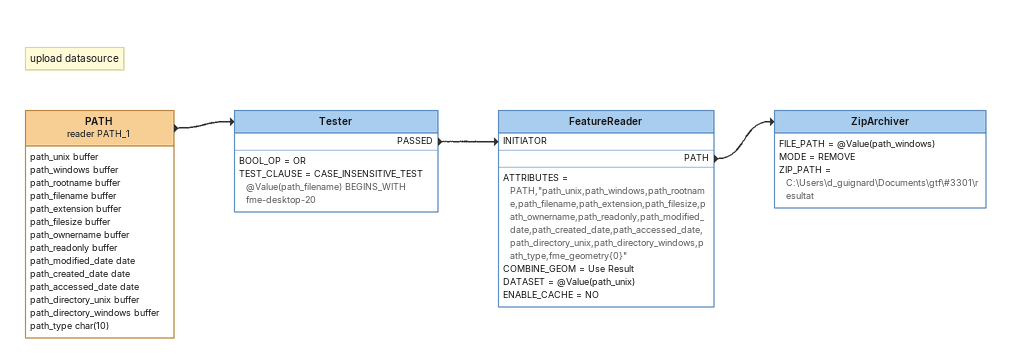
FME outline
Note: upload datasource
PATH (reader PATH_1)
    attributes: path_unix buffer, path_windows buffer, path_rootname buffer, path_filename buffer, path_extension buffer, path_filesize buffer, path_ownername buffer, path_readonly buffer, path_modified_date date, path_created_date date, path_accessed_date date, path_directory_unix buffer, path_directory_windows buffer, path_type char(10)
    -> Tester
Tester
    BOOL_OP = OR
    TEST_CLAUSE = CASE_INSENSITIVE_TEST @Value(path_filename) BEGINS_WITH fme-desktop-20
    PASSED -> FeatureReader [INITIATOR]
FeatureReader
    ATTRIBUTES = PATH,"path_unix,path_windows,path_rootname,path_filename,path_extension,path_filesize,path_ownername,path_readonly,path_modified_date,path_created_date,path_accessed_date,path_directory_unix,path_directory_windows,path_type,fme_geometry{0}"
    COMBINE_GEOM = Use Result
    DATASET = @Value(path_unix)
    ENABLE_CACHE = NO
    PATH -> ZipArchiver
ZipArchiver
    FILE_PATH = @Value(path_windows)
    MODE = REMOVE
    ZIP_PATH = C:\Users\d_guignard\Documents\gtf\#3301\resultat
